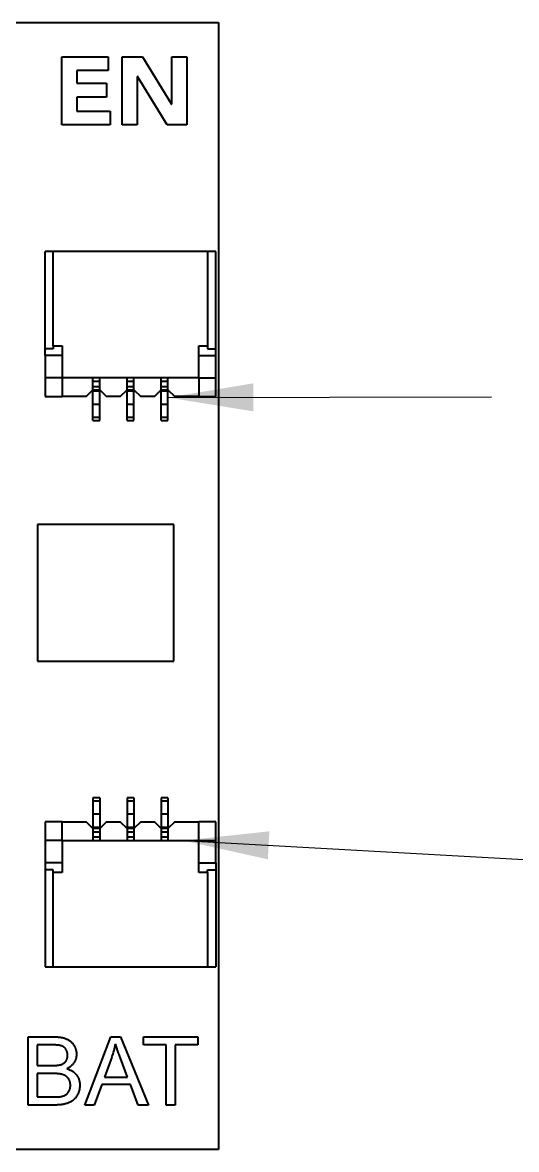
# Model space of a CAD drawing. Header units: millimetres. Extents: x 15 to 205, y 5 to 292.
# Drawn here: x 89.22 to 103.68, y 215.96 to 248.96 of the extents above; entities that cross this region are included whole.
import ezdxf

# ---------------------------------------------------------------- set-up
doc = ezdxf.new("R2010")
doc.units = ezdxf.units.MM
doc.layers.add('Annotations', color=7, linetype='Continuous')
doc.layers.add('Geometries', color=7, linetype='Continuous')
doc.dimstyles.new('ISO-25', dxfattribs={"dimtxt": 2.5, "dimasz": 2.5, "dimexe": 1.25, "dimexo": 0.625, "dimtad": 1, "dimtxsty": 'Standard', "dimcen": 2.5, "dimadec": 0, "dimazin": 0, "dimtfac": 1, "dimtmove": 0, "dimatfit": 3, "dimfxl": 1, "dimarcsym": 0})

msp = doc.modelspace()

# ---------------------------------------------------------------- linework, layer by layer
at = {"layer": 'Geometries', "linetype": 'Continuous', "lineweight": 40}
for p, q in [((70.957, 248.957), (94.957, 248.957)), ((94.957, 248.957), (94.957, 215.957)), ((90.376, 247.957), (91.735, 247.957)), ((90.376, 245.957), (90.376, 247.957)), ((91.735, 247.957), (91.735, 247.55)), ((92.139, 247.957), (92.738, 247.957)), ((92.139, 245.957), (92.139, 247.957)), ((92.738, 247.957), (93.588, 246.567)), ((93.594, 247.957), (94.034, 247.957)), ((93.594, 246.567), (93.594, 247.957)), ((94.034, 247.957), (94.034, 245.957)), ((90.817, 247.55), (90.817, 247.177)), ((91.735, 247.55), (90.817, 247.55)), ((90.817, 247.177), (91.684, 247.177)), ((91.684, 247.177), (91.684, 246.77)), ((92.58, 247.38), (92.58, 245.957)), ((92.585, 247.38), (92.58, 247.38)), ((93.458, 245.957), (92.585, 247.38)), ((90.817, 246.77), (90.817, 246.363)), ((91.684, 246.77), (90.817, 246.77)), ((93.588, 246.567), (93.594, 246.567)), ((90.817, 246.363), (91.786, 246.363)), ((91.786, 246.363), (91.786, 245.957)), ((91.786, 245.957), (90.376, 245.957)), ((92.58, 245.957), (92.139, 245.957)), ((94.034, 245.957), (93.458, 245.957)), ((90.122, 242.252), (89.882, 242.252)), ((89.882, 239.404), (89.882, 242.252)), ((94.642, 242.252), (90.122, 242.252)), ((90.122, 239.49), (90.122, 242.252)), ((94.882, 242.252), (94.642, 242.252)), ((94.642, 242.252), (94.642, 239.49)), ((94.882, 239.404), (94.882, 242.252)), ((90.122, 239.404), (89.882, 239.404)), ((89.882, 239.202), (89.882, 239.404)), ((90.122, 239.49), (90.382, 239.49)), ((90.122, 239.49), (90.122, 239.404)), ((90.382, 239.49), (90.382, 239.202)), ((94.382, 239.49), (94.642, 239.49)), ((94.382, 239.202), (94.382, 239.49)), ((94.642, 239.49), (94.642, 239.404)), ((94.642, 239.404), (94.882, 239.404)), ((94.882, 239.202), (94.882, 239.404)), ((89.882, 239.202), (89.882, 238.552)), ((90.382, 239.202), (89.882, 239.202)), ((90.382, 239.202), (90.382, 238.552)), ((94.382, 239.202), (94.882, 239.202)), ((94.382, 238.552), (94.382, 239.202)), ((94.882, 238.552), (94.882, 239.202)), ((89.882, 238.552), (89.882, 238.002)), ((90.382, 238.552), (89.882, 238.552)), ((90.382, 238.552), (90.382, 238.002)), ((91.282, 238.552), (90.382, 238.552)), ((91.282, 238.452), (91.282, 238.552)), ((91.482, 238.552), (91.282, 238.552)), ((91.282, 238.302), (91.282, 238.452)), ((91.282, 238.452), (91.482, 238.452)), ((91.282, 238.302), (91.282, 238.452)), ((91.282, 238.202), (91.282, 238.302)), ((91.282, 238.302), (91.482, 238.302)), ((91.482, 238.452), (91.482, 238.552)), ((92.282, 238.552), (91.482, 238.552)), ((91.482, 238.302), (91.482, 238.452)), ((91.482, 238.302), (91.482, 238.452)), ((91.482, 238.202), (91.482, 238.302)), ((92.482, 238.552), (92.282, 238.552)), ((92.282, 238.452), (92.282, 238.552)), ((92.282, 238.302), (92.282, 238.452)), ((92.282, 238.302), (92.282, 238.452)), ((92.282, 238.452), (92.482, 238.452)), ((92.282, 238.302), (92.282, 238.452)), ((92.282, 238.452), (92.482, 238.452)), ((92.282, 238.302), (92.482, 238.302)), ((92.282, 238.202), (92.282, 238.302)), ((92.282, 238.302), (92.482, 238.302)), ((92.482, 238.452), (92.482, 238.552)), ((93.282, 238.552), (92.482, 238.552)), ((92.482, 238.302), (92.482, 238.452)), ((92.482, 238.302), (92.482, 238.452)), ((92.482, 238.302), (92.482, 238.452)), ((92.482, 238.202), (92.482, 238.302)), ((93.282, 238.452), (93.282, 238.552)), ((93.482, 238.552), (93.282, 238.552)), ((93.282, 238.302), (93.282, 238.452)), ((93.282, 238.302), (93.282, 238.452)), ((93.282, 238.452), (93.482, 238.452)), ((93.282, 238.202), (93.282, 238.302)), ((93.282, 238.302), (93.482, 238.302)), ((93.482, 238.452), (93.482, 238.552)), ((94.382, 238.552), (93.482, 238.552)), ((93.482, 238.302), (93.482, 238.452)), ((93.482, 238.302), (93.482, 238.452)), ((93.482, 238.202), (93.482, 238.302)), ((94.382, 238.552), (94.882, 238.552)), ((94.382, 238.552), (94.382, 238.002)), ((94.882, 238.002), (94.882, 238.552)), ((89.882, 238.002), (90.382, 238.002)), ((91.082, 238.002), (90.382, 238.002)), ((91.082, 238.002), (91.282, 238.202)), ((91.282, 238.172), (91.282, 238.202)), ((91.282, 238.202), (91.482, 238.202)), ((91.282, 237.781), (91.282, 238.172)), ((91.282, 238.172), (91.482, 238.172)), ((91.482, 238.172), (91.482, 238.202)), ((91.482, 238.202), (91.682, 238.002)), ((91.482, 237.781), (91.482, 238.172)), ((92.082, 238.002), (91.682, 238.002)), ((92.082, 238.002), (92.282, 238.202)), ((92.282, 238.172), (92.282, 238.202)), ((92.282, 238.172), (92.282, 238.202)), ((92.282, 238.202), (92.482, 238.202)), ((92.282, 238.202), (92.482, 238.202)), ((92.282, 237.781), (92.282, 238.172)), ((92.282, 238.172), (92.482, 238.172)), ((92.282, 237.781), (92.282, 238.172)), ((92.282, 238.172), (92.482, 238.172)), ((92.482, 238.172), (92.482, 238.202)), ((92.482, 238.172), (92.482, 238.202)), ((92.482, 238.202), (92.682, 238.002)), ((92.482, 237.781), (92.482, 238.172)), ((92.482, 237.781), (92.482, 238.172)), ((93.082, 238.002), (92.682, 238.002)), ((93.082, 238.002), (93.282, 238.202)), ((93.282, 238.172), (93.282, 238.202)), ((93.282, 238.202), (93.482, 238.202)), ((93.282, 237.781), (93.282, 238.172)), ((93.282, 238.172), (93.482, 238.172)), ((93.482, 238.172), (93.482, 238.202)), ((93.482, 238.202), (93.682, 238.002)), ((93.482, 237.781), (93.482, 238.172)), ((94.382, 238.002), (93.682, 238.002)), ((94.382, 238.002), (94.882, 238.002)), ((91.282, 237.402), (91.282, 237.781)), ((91.282, 237.781), (91.482, 237.781)), ((91.482, 237.402), (91.482, 237.781)), ((92.282, 237.402), (92.282, 237.781)), ((92.282, 237.781), (92.482, 237.781)), ((92.282, 237.402), (92.282, 237.781)), ((92.282, 237.781), (92.482, 237.781)), ((92.482, 237.402), (92.482, 237.781)), ((92.482, 237.402), (92.482, 237.781)), ((93.282, 237.402), (93.282, 237.781)), ((93.282, 237.781), (93.482, 237.781)), ((93.482, 237.402), (93.482, 237.781)), ((91.282, 237.302), (91.282, 237.402)), ((91.282, 237.402), (91.482, 237.402)), ((91.282, 237.302), (91.482, 237.302)), ((91.482, 237.302), (91.482, 237.402)), ((92.282, 237.302), (92.282, 237.402)), ((92.282, 237.302), (92.282, 237.402)), ((92.282, 237.402), (92.482, 237.402)), ((92.282, 237.402), (92.482, 237.402)), ((92.282, 237.302), (92.482, 237.302)), ((92.282, 237.302), (92.482, 237.302)), ((92.482, 237.302), (92.482, 237.402)), ((92.482, 237.302), (92.482, 237.402)), ((93.282, 237.302), (93.282, 237.402)), ((93.282, 237.402), (93.482, 237.402)), ((93.282, 237.302), (93.482, 237.302)), ((93.482, 237.302), (93.482, 237.402)), ((93.657, 234.257), (89.657, 234.257)), ((89.657, 234.257), (89.657, 230.257)), ((93.657, 230.257), (93.657, 234.257)), ((89.657, 230.257), (93.657, 230.257)), ((91.482, 226.252), (91.282, 226.252)), ((91.282, 226.252), (91.282, 226.152)), ((91.282, 226.152), (91.282, 225.773)), ((91.482, 226.152), (91.282, 226.152)), ((91.482, 226.252), (91.482, 226.152)), ((91.482, 226.152), (91.482, 225.773)), ((92.282, 226.252), (92.282, 226.152)), ((92.282, 226.252), (92.282, 226.152)), ((92.482, 226.252), (92.282, 226.252)), ((92.482, 226.252), (92.282, 226.252)), ((92.282, 226.152), (92.282, 225.773)), ((92.482, 226.152), (92.282, 226.152)), ((92.282, 226.152), (92.282, 225.773)), ((92.482, 226.152), (92.282, 226.152)), ((92.482, 226.252), (92.482, 226.152)), ((92.482, 226.252), (92.482, 226.152)), ((92.482, 226.152), (92.482, 225.773)), ((92.482, 226.152), (92.482, 225.773)), ((93.282, 226.252), (93.282, 226.152)), ((93.482, 226.252), (93.282, 226.252)), ((93.282, 226.152), (93.282, 225.773)), ((93.482, 226.152), (93.282, 226.152)), ((93.482, 226.252), (93.482, 226.152)), ((93.482, 226.152), (93.482, 225.773)), ((91.282, 225.773), (91.282, 225.381)), ((91.482, 225.773), (91.282, 225.773)), ((91.482, 225.773), (91.482, 225.381)), ((92.282, 225.773), (92.282, 225.381)), ((92.482, 225.773), (92.282, 225.773)), ((92.282, 225.773), (92.282, 225.381)), ((92.482, 225.773), (92.282, 225.773)), ((92.482, 225.773), (92.482, 225.381)), ((92.482, 225.773), (92.482, 225.381)), ((93.282, 225.773), (93.282, 225.381)), ((93.482, 225.773), (93.282, 225.773)), ((93.482, 225.773), (93.482, 225.381)), ((89.882, 225.552), (89.882, 225.002)), ((90.382, 225.552), (89.882, 225.552)), ((90.382, 225.002), (90.382, 225.552)), ((90.382, 225.552), (91.082, 225.552)), ((91.282, 225.352), (91.082, 225.552)), ((91.682, 225.552), (91.482, 225.352)), ((91.682, 225.552), (92.082, 225.552)), ((92.282, 225.352), (92.082, 225.552)), ((92.682, 225.552), (92.482, 225.352)), ((92.682, 225.552), (93.082, 225.552)), ((93.282, 225.352), (93.082, 225.552)), ((93.682, 225.552), (93.482, 225.352)), ((93.682, 225.552), (94.382, 225.552)), ((94.882, 225.552), (94.382, 225.552)), ((94.382, 225.002), (94.382, 225.552)), ((94.882, 225.002), (94.882, 225.552)), ((91.282, 225.381), (91.282, 225.352)), ((91.482, 225.381), (91.282, 225.381)), ((91.482, 225.352), (91.282, 225.352)), ((91.282, 225.352), (91.282, 225.252)), ((91.282, 225.252), (91.282, 225.102)), ((91.482, 225.252), (91.282, 225.252)), ((91.282, 225.252), (91.282, 225.102)), ((91.482, 225.102), (91.282, 225.102)), ((91.282, 225.102), (91.282, 225.002)), ((91.482, 225.381), (91.482, 225.352)), ((91.482, 225.352), (91.482, 225.252)), ((91.482, 225.252), (91.482, 225.102)), ((91.482, 225.252), (91.482, 225.102)), ((91.482, 225.102), (91.482, 225.002)), ((92.282, 225.381), (92.282, 225.352)), ((92.282, 225.381), (92.282, 225.352)), ((92.482, 225.381), (92.282, 225.381)), ((92.482, 225.381), (92.282, 225.381)), ((92.282, 225.352), (92.282, 225.252)), ((92.482, 225.352), (92.282, 225.352)), ((92.482, 225.352), (92.282, 225.352)), ((92.282, 225.252), (92.282, 225.102)), ((92.282, 225.252), (92.282, 225.102)), ((92.482, 225.252), (92.282, 225.252)), ((92.282, 225.252), (92.282, 225.102)), ((92.482, 225.252), (92.282, 225.252)), ((92.282, 225.102), (92.282, 225.002)), ((92.482, 225.102), (92.282, 225.102)), ((92.482, 225.102), (92.282, 225.102)), ((92.482, 225.381), (92.482, 225.352)), ((92.482, 225.381), (92.482, 225.352)), ((92.482, 225.352), (92.482, 225.252)), ((92.482, 225.252), (92.482, 225.102)), ((92.482, 225.252), (92.482, 225.102)), ((92.482, 225.252), (92.482, 225.102)), ((92.482, 225.102), (92.482, 225.002)), ((93.282, 225.381), (93.282, 225.352)), ((93.482, 225.381), (93.282, 225.381)), ((93.282, 225.352), (93.282, 225.252)), ((93.482, 225.352), (93.282, 225.352)), ((93.282, 225.252), (93.282, 225.102)), ((93.282, 225.252), (93.282, 225.102)), ((93.482, 225.252), (93.282, 225.252)), ((93.282, 225.102), (93.282, 225.002)), ((93.482, 225.102), (93.282, 225.102)), ((93.482, 225.381), (93.482, 225.352)), ((93.482, 225.352), (93.482, 225.252)), ((93.482, 225.252), (93.482, 225.102)), ((93.482, 225.252), (93.482, 225.102)), ((93.482, 225.102), (93.482, 225.002)), ((89.882, 225.002), (89.882, 224.352)), ((90.382, 225.002), (89.882, 225.002)), ((90.382, 225.002), (91.282, 225.002)), ((90.382, 225.002), (90.382, 224.352)), ((91.282, 225.002), (91.482, 225.002)), ((91.482, 225.002), (92.282, 225.002)), ((92.282, 225.002), (92.482, 225.002)), ((92.482, 225.002), (93.282, 225.002)), ((93.282, 225.002), (93.482, 225.002)), ((93.482, 225.002), (94.382, 225.002)), ((94.382, 225.002), (94.882, 225.002)), ((94.382, 224.352), (94.382, 225.002)), ((94.882, 224.352), (94.882, 225.002)), ((90.382, 224.352), (89.882, 224.352)), ((89.882, 224.352), (89.882, 224.149)), ((89.882, 224.149), (89.882, 221.302)), ((90.122, 224.149), (89.882, 224.149)), ((90.122, 224.063), (90.122, 224.149)), ((90.382, 224.352), (90.382, 224.063)), ((94.382, 224.352), (94.882, 224.352)), ((94.382, 224.063), (94.382, 224.352)), ((94.642, 224.063), (94.642, 224.149)), ((94.642, 224.149), (94.882, 224.149)), ((94.882, 224.352), (94.882, 224.149)), ((94.882, 224.149), (94.882, 221.302)), ((90.382, 224.063), (90.122, 224.063)), ((90.122, 221.302), (90.122, 224.063)), ((94.642, 224.063), (94.382, 224.063)), ((94.642, 224.063), (94.642, 221.302)), ((89.882, 221.302), (90.122, 221.302)), ((90.122, 221.302), (94.642, 221.302)), ((94.642, 221.302), (94.882, 221.302)), ((89.39, 217.257), (89.39, 219.256)), ((89.39, 219.256), (90.14, 219.256)), ((91.044, 217.257), (91.811, 219.256)), ((91.811, 219.256), (92.096, 219.256)), ((92.096, 219.256), (92.914, 217.257)), ((92.768, 219.256), (94.352, 219.256)), ((92.768, 219.02), (92.768, 219.256)), ((94.352, 219.256), (94.352, 219.02)), ((89.654, 219.02), (89.654, 218.416)), ((90.054, 219.02), (89.654, 219.02)), ((93.427, 219.02), (92.768, 219.02)), ((93.427, 217.257), (93.427, 219.02)), ((94.352, 219.02), (93.691, 219.02)), ((93.691, 219.02), (93.691, 217.257)), ((91.84, 218.664), (91.62, 218.078)), ((92.298, 218.078), (92.089, 218.631)), ((89.654, 218.416), (90.087, 218.416)), ((89.654, 218.18), (89.654, 217.493)), ((90.117, 218.18), (89.654, 218.18)), ((91.544, 217.863), (91.324, 217.257)), ((92.38, 217.863), (91.544, 217.863)), ((91.62, 218.078), (92.298, 218.078)), ((92.613, 217.257), (92.38, 217.863)), ((89.654, 217.493), (90.152, 217.493)), ((90.152, 217.257), (89.39, 217.257)), ((91.324, 217.257), (91.044, 217.257)), ((92.914, 217.257), (92.613, 217.257)), ((93.691, 217.257), (93.427, 217.257)), ((94.957, 215.957), (70.957, 215.957))]:
    msp.add_line(p, q, dxfattribs=at)
at = {"layer": 'Geometries', "linetype": 'Continuous', "lineweight": 40, "flags": 128}
for points in [[(90.14, 219.256), (90.164, 219.256), (90.189, 219.255), (90.212, 219.254), (90.235, 219.253), (90.258, 219.251), (90.28, 219.249), (90.301, 219.247), (90.324, 219.244), (90.346, 219.241), (90.368, 219.237), (90.389, 219.233), (90.41, 219.228), (90.429, 219.223), (90.448, 219.217), (90.467, 219.211), (90.484, 219.205), (90.502, 219.198), (90.518, 219.19), (90.534, 219.183), (90.549, 219.175), (90.564, 219.166), (90.58, 219.156), (90.595, 219.146), (90.61, 219.135), (90.624, 219.124), (90.638, 219.112), (90.651, 219.1), (90.663, 219.087), (90.675, 219.075), (90.686, 219.062), (90.697, 219.048), (90.707, 219.034), (90.717, 219.019), (90.726, 219.004), (90.735, 218.989), (90.744, 218.974), (90.752, 218.959), (90.759, 218.944), (90.765, 218.928), (90.771, 218.913), (90.777, 218.898), (90.782, 218.881), (90.787, 218.864), (90.791, 218.847), (90.795, 218.83), (90.797, 218.813), (90.8, 218.796), (90.801, 218.78), (90.802, 218.763), (90.802, 218.747), (90.802, 218.731), (90.801, 218.714), (90.8, 218.698), (90.798, 218.682), (90.796, 218.666), (90.792, 218.65), (90.789, 218.634), (90.785, 218.619), (90.78, 218.604), (90.775, 218.589), (90.769, 218.574), (90.763, 218.56), (90.757, 218.547), (90.75, 218.533), (90.742, 218.52), (90.735, 218.506), (90.726, 218.493), (90.718, 218.48), (90.707, 218.467), (90.697, 218.453), (90.685, 218.44), (90.673, 218.427), (90.661, 218.415), (90.648, 218.403), (90.634, 218.391), (90.62, 218.38), (90.605, 218.369), (90.589, 218.359), (90.574, 218.349), (90.557, 218.339), (90.54, 218.33), (90.523, 218.321)], [(90.339, 218.439), (90.353, 218.444), (90.367, 218.449), (90.38, 218.454), (90.393, 218.46), (90.406, 218.466), (90.417, 218.473), (90.429, 218.48), (90.438, 218.487), (90.448, 218.494), (90.457, 218.502), (90.465, 218.509), (90.473, 218.518), (90.481, 218.526), (90.489, 218.536), (90.496, 218.546), (90.503, 218.557), (90.509, 218.568), (90.515, 218.579), (90.52, 218.591), (90.525, 218.603), (90.529, 218.617), (90.533, 218.631), (90.536, 218.645), (90.538, 218.66), (90.54, 218.676), (90.541, 218.69), (90.542, 218.705), (90.542, 218.72), (90.541, 218.735), (90.54, 218.75), (90.539, 218.765), (90.536, 218.779), (90.533, 218.794), (90.529, 218.809), (90.525, 218.823), (90.52, 218.838), (90.514, 218.852), (90.508, 218.864), (90.502, 218.876), (90.495, 218.888), (90.487, 218.899), (90.479, 218.91), (90.471, 218.92), (90.462, 218.93), (90.453, 218.938), (90.444, 218.946), (90.435, 218.953), (90.425, 218.96), (90.415, 218.967), (90.404, 218.973), (90.392, 218.979), (90.38, 218.984), (90.367, 218.989), (90.359, 218.992), (90.352, 218.994), (90.343, 218.996), (90.334, 218.999), (90.323, 219.001), (90.311, 219.003), (90.298, 219.006), (90.285, 219.008), (90.271, 219.009), (90.256, 219.011), (90.24, 219.013), (90.224, 219.014), (90.207, 219.015), (90.19, 219.017), (90.172, 219.018), (90.153, 219.018), (90.134, 219.019), (90.115, 219.019), (90.095, 219.02), (90.075, 219.02), (90.054, 219.02)], [(92.089, 218.631), (92.079, 218.658), (92.07, 218.683), (92.061, 218.708), (92.052, 218.733), (92.043, 218.757), (92.034, 218.781), (92.025, 218.808), (92.015, 218.835), (92.006, 218.861), (91.998, 218.886), (91.99, 218.908), (91.983, 218.929), (91.977, 218.95), (91.97, 218.97), (91.964, 218.99), (91.958, 219.009), (91.953, 219.028), (91.948, 219.046)], [(90.087, 218.416), (90.105, 218.416), (90.122, 218.416), (90.139, 218.417), (90.156, 218.417), (90.172, 218.418), (90.187, 218.418), (90.205, 218.419), (90.221, 218.42), (90.237, 218.422), (90.252, 218.423), (90.265, 218.425), (90.278, 218.426), (90.289, 218.428), (90.3, 218.43), (90.311, 218.432), (90.321, 218.434), (90.33, 218.437), (90.339, 218.439)], [(90.332, 217.503), (90.35, 217.506), (90.368, 217.51), (90.385, 217.515), (90.402, 217.52), (90.417, 217.525), (90.432, 217.531), (90.447, 217.537), (90.46, 217.544), (90.474, 217.551), (90.485, 217.557), (90.496, 217.564), (90.506, 217.572), (90.516, 217.58), (90.526, 217.589), (90.535, 217.599), (90.544, 217.608), (90.553, 217.619), (90.561, 217.629), (90.569, 217.64), (90.576, 217.652), (90.583, 217.664), (90.59, 217.676), (90.596, 217.689), (90.601, 217.701), (90.606, 217.714), (90.61, 217.727), (90.614, 217.74), (90.617, 217.754), (90.619, 217.768), (90.622, 217.782), (90.623, 217.796), (90.624, 217.811), (90.625, 217.826), (90.625, 217.841), (90.625, 217.855), (90.624, 217.87), (90.622, 217.884), (90.62, 217.899), (90.617, 217.914), (90.614, 217.929), (90.61, 217.943), (90.606, 217.957), (90.6, 217.971), (90.595, 217.983), (90.589, 217.995), (90.583, 218.007), (90.576, 218.019), (90.568, 218.031), (90.56, 218.042), (90.552, 218.052), (90.543, 218.062), (90.533, 218.072), (90.524, 218.081), (90.514, 218.09), (90.503, 218.098), (90.493, 218.106), (90.482, 218.113), (90.471, 218.12), (90.46, 218.126), (90.448, 218.131), (90.437, 218.136), (90.425, 218.141), (90.412, 218.146), (90.4, 218.15), (90.387, 218.153), (90.374, 218.157), (90.361, 218.16), (90.347, 218.163), (90.332, 218.165), (90.317, 218.168), (90.301, 218.17), (90.284, 218.172), (90.267, 218.174), (90.25, 218.175), (90.232, 218.177), (90.213, 218.178), (90.195, 218.179), (90.176, 218.179), (90.157, 218.18), (90.137, 218.18), (90.117, 218.18)], [(90.523, 218.321), (90.544, 218.314), (90.564, 218.307), (90.584, 218.3), (90.603, 218.292), (90.622, 218.283), (90.64, 218.274), (90.657, 218.265), (90.673, 218.255), (90.688, 218.246), (90.702, 218.236), (90.716, 218.225), (90.73, 218.214), (90.743, 218.203), (90.756, 218.191), (90.768, 218.179), (90.779, 218.166), (90.791, 218.153), (90.801, 218.14), (90.812, 218.126), (90.821, 218.113), (90.829, 218.099), (90.837, 218.085), (90.845, 218.071), (90.852, 218.057), (90.86, 218.04), (90.867, 218.023), (90.873, 218.006), (90.878, 217.988), (90.883, 217.97), (90.888, 217.951), (90.891, 217.933), (90.894, 217.915), (90.896, 217.898), (90.898, 217.88), (90.899, 217.861), (90.899, 217.843), (90.899, 217.824), (90.898, 217.802), (90.897, 217.78), (90.894, 217.759), (90.891, 217.737), (90.887, 217.716), (90.883, 217.695), (90.878, 217.675), (90.872, 217.655), (90.865, 217.635), (90.858, 217.617), (90.851, 217.599), (90.843, 217.582), (90.834, 217.564), (90.825, 217.547), (90.816, 217.531), (90.806, 217.515), (90.795, 217.499), (90.784, 217.483), (90.773, 217.468), (90.761, 217.453), (90.749, 217.439), (90.738, 217.429), (90.727, 217.418), (90.716, 217.408), (90.705, 217.399), (90.694, 217.39), (90.682, 217.381), (90.667, 217.371), (90.652, 217.362), (90.637, 217.353), (90.621, 217.345), (90.603, 217.336), (90.584, 217.327), (90.565, 217.319), (90.545, 217.312), (90.525, 217.305), (90.504, 217.299), (90.487, 217.294), (90.469, 217.289), (90.451, 217.285), (90.433, 217.281), (90.414, 217.278), (90.394, 217.274), (90.374, 217.271), (90.354, 217.268), (90.332, 217.266), (90.311, 217.264), (90.289, 217.262), (90.266, 217.261), (90.244, 217.259), (90.222, 217.258), (90.199, 217.258), (90.176, 217.257), (90.152, 217.257)], [(90.152, 217.493), (90.168, 217.493), (90.183, 217.493), (90.198, 217.493), (90.212, 217.494), (90.225, 217.494), (90.237, 217.494), (90.249, 217.495), (90.261, 217.495), (90.272, 217.496), (90.282, 217.497), (90.292, 217.498), (90.301, 217.498), (90.31, 217.499), (90.318, 217.5), (90.325, 217.501), (90.332, 217.503)]]:
    msp.add_lwpolyline(points, dxfattribs=at)
at = {"layer": 'Geometries', "linetype": 'Continuous', "lineweight": 40}
msp.add_arc((89.449, 219.545), 2.548, 339.7802, 348.7077, dxfattribs=at)

# ---------------------------------------------------------------- leaders
at = {"layer": 'Annotations', "linetype": 'Continuous', "lineweight": 15}
for points in [[(93.482, 237.976), (102.957, 237.993)], [(93.932, 225.002), (107.776, 224.23)]]:
    msp.add_leader(points, dimstyle='ISO-25', dxfattribs=at)

doc.saveas('drawing.dxf')
